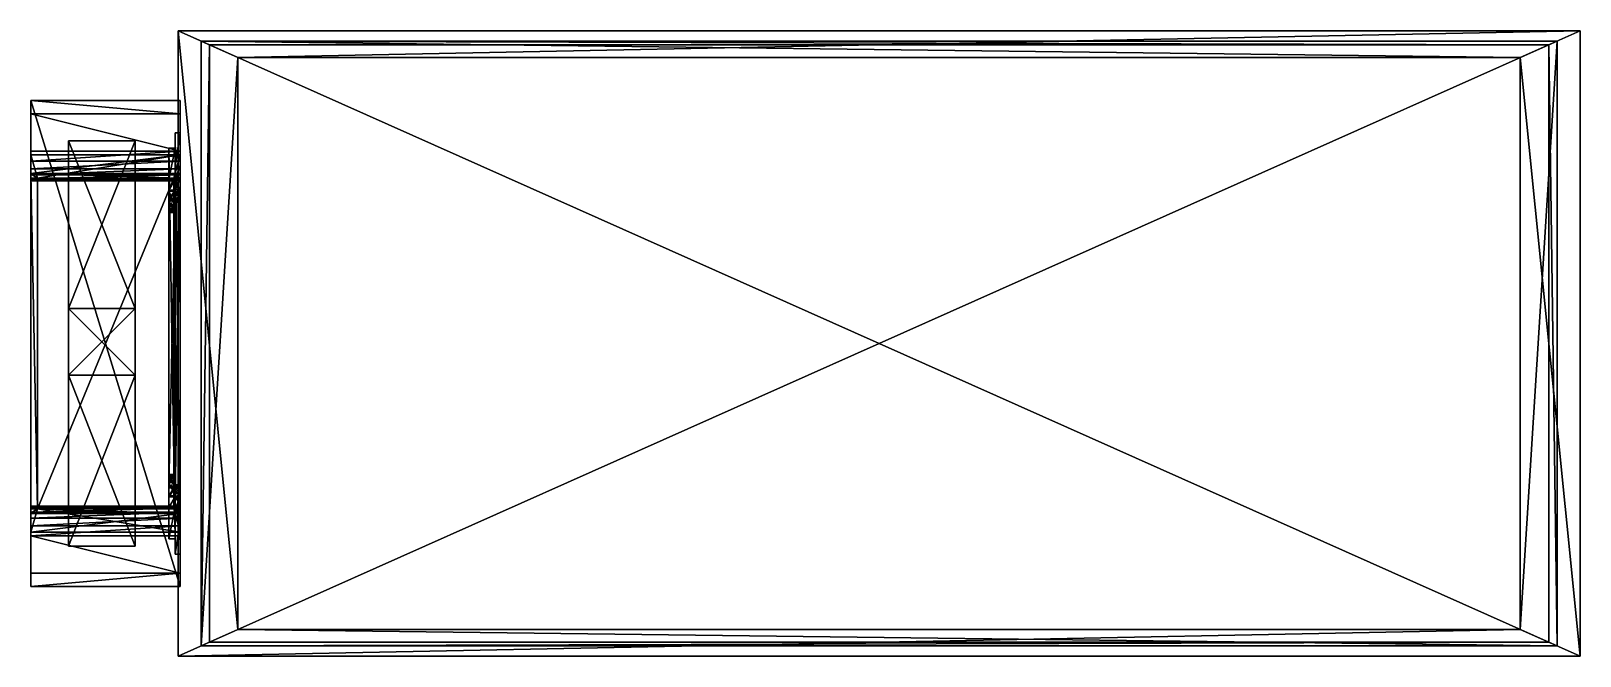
# Model space of a CAD drawing. Extents: x -3.95 to 3.27, y -1.46 to 1.46.
import ezdxf

# ---------------------------------------------------------------- set-up
doc = ezdxf.new("R2010")
doc.units = 0

msp = doc.modelspace()

# ---------------------------------------------------------------- linework, layer by layer
at = {"layer": 'Form01', "color": 7}
for points in [[(-3.2675, 1.4565, 1.3273), (3.2675, 1.4565, 1.3273), (3.2675, 1.4565, 0.9447)], [(-3.2675, 1.4565, 1.3273), (3.2675, 1.4565, 0.9447), (-3.2675, 1.4565, 0.9447)], [(-3.2675, 1.4565, 0.9447), (3.2675, 1.4565, 0.9447), (3.2675, -1.4565, 0.9447)], [(-3.2675, 1.4565, 0.9447), (3.2675, -1.4565, 0.9447), (-3.2675, -1.4565, 0.9447)], [(-3.2675, -1.4565, 0.9447), (-3.2675, -1.4565, 1.3273), (-3.2675, 1.4565, 1.3273)], [(-3.2675, -1.4565, 0.9447), (-3.2675, 1.4565, 1.3273), (-3.2675, 1.4565, 0.9447)], [(-3.2675, 1.4565, 1.3273), (-3.2675, -1.4565, 1.3273), (-2.9888, -1.3323, 1.3273)], [(-3.2675, 1.4565, 1.3273), (-2.9888, -1.3323, 1.3273), (-2.9888, 1.3323, 1.3273)], [(3.2675, 1.4565, 1.3273), (-3.2675, 1.4565, 1.3273), (-2.9888, 1.3323, 1.3273)], [(3.2675, 1.4565, 1.3273), (-2.9888, 1.3323, 1.3273), (2.9888, 1.3323, 1.3273)], [(3.2675, -1.4565, 1.3273), (3.2675, 1.4565, 1.3273), (2.9888, 1.3323, 1.3273)], [(3.2675, 1.4565, 0.9447), (3.2675, 1.4565, 1.3273), (3.2675, -1.4565, 1.3273)], [(3.2675, 1.4565, 0.9447), (3.2675, -1.4565, 1.3273), (3.2675, -1.4565, 0.9447)], [(-2.9888, 1.3323, 1.4934), (-3.1605, -1.4088, 1.4934), (-3.1605, 1.4088, 1.4934)], [(2.9888, 1.3323, 1.4934), (-2.9888, 1.3323, 1.4934), (-3.1605, 1.4088, 1.4934)], [(2.9888, 1.3323, 1.4934), (-3.1605, 1.4088, 1.4934), (3.1605, 1.4088, 1.4934)], [(-3.1605, 1.4088, 1.4934), (-3.1605, -1.4088, 1.4934), (-3.1605, -1.4088, 1.7046)], [(-3.1605, 1.4088, 1.4934), (-3.1605, -1.4088, 1.7046), (-3.1605, 1.4088, 1.7046)], [(3.1605, 1.4088, 1.4934), (-3.1605, 1.4088, 1.4934), (-3.1605, 1.4088, 1.7046)], [(3.1605, 1.4088, 1.4934), (-3.1605, 1.4088, 1.7046), (3.1605, 1.4088, 1.7046)], [(-3.1605, -1.4088, 1.7046), (-3.1217, 1.3915, 1.7069), (-3.1605, 1.4088, 1.7046)], [(-3.1605, 1.4088, 1.7046), (-3.1217, 1.3915, 1.7069), (3.1217, 1.3915, 1.7069)], [(-3.1605, 1.4088, 1.7046), (3.1217, 1.3915, 1.7069), (3.1605, 1.4088, 1.7046)], [(-3.1605, -1.4088, 1.7046), (-3.1217, -1.3915, 1.7069), (-3.1217, 1.3915, 1.7069)], [(-3.1217, -1.3915, 1.7069), (3.1217, -1.3915, 1.7069), (3.1217, 1.3915, 1.7069)], [(-3.1217, -1.3915, 1.7069), (3.1217, 1.3915, 1.7069), (-3.1217, 1.3915, 1.7069)], [(2.9888, -1.3323, 1.4934), (2.9888, 1.3323, 1.4934), (3.1605, 1.4088, 1.4934)], [(2.9888, -1.3323, 1.4934), (3.1605, 1.4088, 1.4934), (3.1605, -1.4088, 1.4934)], [(3.1605, -1.4088, 1.7046), (3.1605, 1.4088, 1.7046), (3.1217, 1.3915, 1.7069)], [(3.1605, -1.4088, 1.7046), (3.1217, 1.3915, 1.7069), (3.1217, -1.3915, 1.7069)], [(3.1605, -1.4088, 1.4934), (3.1605, 1.4088, 1.4934), (3.1605, 1.4088, 1.7046)], [(3.1605, -1.4088, 1.4934), (3.1605, 1.4088, 1.7046), (3.1605, -1.4088, 1.7046)], [(-2.9888, 1.3323, 1.4934), (-2.9888, -1.3323, 1.4934), (-3.1605, -1.4088, 1.4934)], [(-2.9888, 1.3323, 1.3273), (-2.9888, -1.3323, 1.3273), (-2.9888, -1.3323, 1.4934)], [(-2.9888, 1.3323, 1.3273), (-2.9888, -1.3323, 1.4934), (-2.9888, 1.3323, 1.4934)], [(2.9888, 1.3323, 1.3273), (-2.9888, 1.3323, 1.3273), (-2.9888, 1.3323, 1.4934)], [(2.9888, 1.3323, 1.3273), (-2.9888, 1.3323, 1.4934), (2.9888, 1.3323, 1.4934)], [(3.2675, -1.4565, 1.3273), (2.9888, 1.3323, 1.3273), (2.9888, -1.3323, 1.3273)], [(2.9888, -1.3323, 1.3273), (2.9888, 1.3323, 1.3273), (2.9888, 1.3323, 1.4934)], [(2.9888, -1.3323, 1.3273), (2.9888, 1.3323, 1.4934), (2.9888, -1.3323, 1.4934)], [(-3.2675, -1.4565, 1.3273), (3.2675, -1.4565, 1.3273), (2.9888, -1.3323, 1.3273)], [(-3.2675, -1.4565, 1.3273), (2.9888, -1.3323, 1.3273), (-2.9888, -1.3323, 1.3273)], [(-2.9888, -1.3323, 1.4934), (3.1605, -1.4088, 1.4934), (-3.1605, -1.4088, 1.4934)], [(-2.9888, -1.3323, 1.3273), (2.9888, -1.3323, 1.3273), (2.9888, -1.3323, 1.4934)], [(-2.9888, -1.3323, 1.3273), (2.9888, -1.3323, 1.4934), (-2.9888, -1.3323, 1.4934)], [(-2.9888, -1.3323, 1.4934), (2.9888, -1.3323, 1.4934), (3.1605, -1.4088, 1.4934)], [(-3.1605, -1.4088, 1.7046), (3.1605, -1.4088, 1.7046), (3.1217, -1.3915, 1.7069)], [(-3.1605, -1.4088, 1.7046), (3.1217, -1.3915, 1.7069), (-3.1217, -1.3915, 1.7069)], [(-3.1605, -1.4088, 1.4934), (3.1605, -1.4088, 1.4934), (3.1605, -1.4088, 1.7046)], [(-3.1605, -1.4088, 1.4934), (3.1605, -1.4088, 1.7046), (-3.1605, -1.4088, 1.7046)], [(-3.2675, -1.4565, 0.9447), (3.2675, -1.4565, 0.9447), (3.2675, -1.4565, 1.3273)], [(-3.2675, -1.4565, 0.9447), (3.2675, -1.4565, 1.3273), (-3.2675, -1.4565, 1.3273)]]:
    msp.add_3dface(points, dxfattribs=at)
at = {"layer": 'Form12', "color": 7}
for points in [[(-3.4682, 0.9445, 4.4838), (-3.4682, 0.9445, 4.1585), (-3.7788, 0.9445, 4.1585)], [(-3.4682, 0.9445, 4.4838), (-3.7788, 0.9445, 4.1585), (-3.7788, 0.9445, 4.4838)], [(-3.7788, 0.1634, 4.4838), (-3.4682, 0.1634, 4.4838), (-3.4682, 0.9445, 4.4838)], [(-3.7788, 0.1634, 4.4838), (-3.4682, 0.9445, 4.4838), (-3.7788, 0.9445, 4.4838)], [(-3.7788, 0.1634, 4.1585), (-3.7788, 0.1634, 4.4838), (-3.7788, 0.9445, 4.4838)], [(-3.7788, 0.1634, 4.1585), (-3.7788, 0.9445, 4.4838), (-3.7788, 0.9445, 4.1585)], [(-3.4682, 0.1634, 4.1585), (-3.7788, 0.1634, 4.1585), (-3.7788, 0.9445, 4.1585)], [(-3.4682, 0.1634, 4.1585), (-3.7788, 0.9445, 4.1585), (-3.4682, 0.9445, 4.1585)], [(-3.4682, 0.1634, 4.4838), (-3.4682, 0.1634, 4.1585), (-3.4682, 0.9445, 4.1585)], [(-3.4682, 0.1634, 4.4838), (-3.4682, 0.9445, 4.1585), (-3.4682, 0.9445, 4.4838)], [(-3.7788, -0.1472, 5.1299), (-3.4682, -0.1472, 5.1299), (-3.4682, 0.1634, 5.1299)], [(-3.7788, -0.1472, 5.1299), (-3.4682, 0.1634, 5.1299), (-3.7788, 0.1634, 5.1299)], [(-3.7788, 0.1634, 2.8006), (-3.4682, 0.1634, 2.8006), (-3.4682, -0.1472, 2.8006)], [(-3.7788, 0.1634, 2.8006), (-3.4682, -0.1472, 2.8006), (-3.7788, -0.1472, 2.8006)], [(-3.7788, 0.1634, 5.1299), (-3.4682, 0.1634, 5.1299), (-3.4682, 0.1634, 4.4838)], [(-3.7788, 0.1634, 5.1299), (-3.4682, 0.1634, 4.4838), (-3.7788, 0.1634, 4.4838)], [(-3.7788, -0.1472, 4.4838), (-3.7788, -0.1472, 5.1299), (-3.7788, 0.1634, 5.1299)], [(-3.7788, -0.1472, 4.4838), (-3.7788, 0.1634, 5.1299), (-3.7788, 0.1634, 4.4838)], [(-3.4682, 0.1634, 4.1585), (-3.4682, 0.1634, 2.8006), (-3.7788, 0.1634, 2.8006)], [(-3.4682, 0.1634, 4.1585), (-3.7788, 0.1634, 2.8006), (-3.7788, 0.1634, 4.1585)], [(-3.7788, -0.1472, 2.8006), (-3.7788, -0.1472, 4.1585), (-3.7788, 0.1634, 4.1585)], [(-3.7788, -0.1472, 2.8006), (-3.7788, 0.1634, 4.1585), (-3.7788, 0.1634, 2.8006)], [(-3.7788, -0.1472, 4.1585), (-3.7788, -0.1472, 4.4838), (-3.7788, 0.1634, 4.4838)], [(-3.7788, -0.1472, 4.1585), (-3.7788, 0.1634, 4.4838), (-3.7788, 0.1634, 4.1585)], [(-3.4682, 0.1634, 4.4838), (-3.4682, 0.1634, 5.1299), (-3.4682, -0.1472, 5.1299)], [(-3.4682, 0.1634, 4.4838), (-3.4682, -0.1472, 5.1299), (-3.4682, -0.1472, 4.4838)], [(-3.4682, 0.1634, 2.8006), (-3.4682, 0.1634, 4.1585), (-3.4682, -0.1472, 4.1585)], [(-3.4682, 0.1634, 2.8006), (-3.4682, -0.1472, 4.1585), (-3.4682, -0.1472, 2.8006)], [(-3.4682, 0.1634, 4.1585), (-3.4682, 0.1634, 4.4838), (-3.4682, -0.1472, 4.4838)], [(-3.4682, 0.1634, 4.1585), (-3.4682, -0.1472, 4.4838), (-3.4682, -0.1472, 4.1585)], [(-3.4682, -0.1472, 4.4838), (-3.4682, -0.1472, 5.1299), (-3.7788, -0.1472, 5.1299)], [(-3.4682, -0.1472, 4.4838), (-3.7788, -0.1472, 5.1299), (-3.7788, -0.1472, 4.4838)], [(-3.7788, -0.1472, 2.8006), (-3.4682, -0.1472, 2.8006), (-3.4682, -0.1472, 4.1585)], [(-3.7788, -0.1472, 2.8006), (-3.4682, -0.1472, 4.1585), (-3.7788, -0.1472, 4.1585)], [(-3.4682, -0.1472, 4.4838), (-3.7788, -0.1472, 4.4838), (-3.7788, -0.9445, 4.4838)], [(-3.4682, -0.1472, 4.4838), (-3.7788, -0.9445, 4.4838), (-3.4682, -0.9445, 4.4838)], [(-3.7788, -0.1472, 4.4838), (-3.7788, -0.1472, 4.1585), (-3.7788, -0.9445, 4.1585)], [(-3.7788, -0.1472, 4.4838), (-3.7788, -0.9445, 4.1585), (-3.7788, -0.9445, 4.4838)], [(-3.7788, -0.1472, 4.1585), (-3.4682, -0.1472, 4.1585), (-3.4682, -0.9445, 4.1585)], [(-3.7788, -0.1472, 4.1585), (-3.4682, -0.9445, 4.1585), (-3.7788, -0.9445, 4.1585)], [(-3.4682, -0.1472, 4.1585), (-3.4682, -0.1472, 4.4838), (-3.4682, -0.9445, 4.4838)], [(-3.4682, -0.1472, 4.1585), (-3.4682, -0.9445, 4.4838), (-3.4682, -0.9445, 4.1585)], [(-3.4682, -0.9445, 4.1585), (-3.4682, -0.9445, 4.4838), (-3.7788, -0.9445, 4.4838)], [(-3.4682, -0.9445, 4.1585), (-3.7788, -0.9445, 4.4838), (-3.7788, -0.9445, 4.1585)]]:
    msp.add_3dface(points, dxfattribs=at)
at = {"layer": 'Form20', "color": 7}
for points in [[(-3.9538, 1.1328, 0.9468), (-3.2581, 1.1328, 0.9468), (-3.2581, -1.1328, 0.9468)], [(-3.9538, 1.1328, 0.9468), (-3.2581, -1.1328, 0.9468), (-3.9538, -1.1328, 0.9468)], [(-3.2581, 1.1328, 1.901), (-3.2581, 1.1328, 0.9468), (-3.9538, 1.1328, 0.9468)], [(-3.2581, 1.1328, 1.901), (-3.9538, 1.1328, 0.9468), (-3.9538, 1.1328, 1.901)], [(-3.9538, 1.1328, 1.901), (-3.9538, 1.0704, 2.035), (-3.2581, 1.0704, 2.035)], [(-3.9538, 1.1328, 1.901), (-3.2581, 1.0704, 2.035), (-3.2581, 1.1328, 1.901)], [(-3.9538, 0.8958, 2.188), (-3.9538, 1.0704, 2.035), (-3.9538, 1.1328, 1.901)], [(-3.9538, 1.1328, 1.901), (-3.9538, 1.1328, 0.9468), (-3.9538, 0.8958, 2.188)], [(-3.9538, 1.1328, 0.9468), (-3.9538, 0.8502, 2.2346), (-3.9538, 0.8958, 2.188)], [(-3.9538, 1.1328, 0.9468), (-3.9538, -1.1328, 0.9468), (-3.9538, 0.7858, 2.3416)], [(-3.9538, 0.7858, 2.3416), (-3.9538, 0.8135, 2.2861), (-3.9538, 1.1328, 0.9468)], [(-3.9538, 0.8135, 2.2861), (-3.9538, 0.8502, 2.2346), (-3.9538, 1.1328, 0.9468)], [(-3.2581, 1.1328, 0.9468), (-3.2581, 1.1328, 1.901), (-3.2581, -1.1328, 1.901)], [(-3.2581, 1.1328, 0.9468), (-3.2581, -1.1328, 1.901), (-3.2581, -1.1328, 0.9468)], [(-3.2581, -0.9822, 1.9725), (-3.2581, -1.1328, 1.901), (-3.2581, 1.1328, 1.901)], [(-3.2581, -0.9822, 1.9725), (-3.2581, 1.1328, 1.901), (-3.2581, 0.9822, 1.9725)], [(-3.2581, 0.9822, 1.9725), (-3.2581, 1.1328, 1.901), (-3.2581, 1.0704, 2.035)], [(-3.2581, 0.8958, 2.188), (-3.2581, 1.0704, 2.035), (-3.9538, 1.0704, 2.035)], [(-3.2581, 0.8958, 2.188), (-3.9538, 1.0704, 2.035), (-3.9538, 0.8958, 2.188)], [(-3.2581, 0.9822, 1.9725), (-3.2581, 1.0704, 2.035), (-3.2581, 0.8958, 2.188)], [(-3.2581, 0.9822, 1.9725), (-3.2581, 0.8247, 2.1241), (-3.2817, 0.8247, 2.1241)], [(-3.2581, 0.9822, 1.9725), (-3.2817, 0.8247, 2.1241), (-3.2817, 0.9822, 1.9725)], [(-3.2581, -0.9822, 1.9725), (-3.2581, 0.9822, 1.9725), (-3.2817, 0.9822, 1.9725)], [(-3.2581, -0.9822, 1.9725), (-3.2817, 0.9822, 1.9725), (-3.2817, -0.9822, 1.9725)], [(-3.2817, 0.9822, 1.9725), (-3.2817, 0.8247, 2.1241), (-3.2817, 0.9099, 2.0063)], [(-3.2817, -0.9822, 1.9725), (-3.2817, 0.9822, 1.9725), (-3.2817, 0.9099, 2.0063)], [(-3.2581, 0.9822, 1.9725), (-3.2581, 0.8958, 2.188), (-3.2581, 0.8247, 2.1241)], [(-3.9538, 0.8502, 2.2346), (-3.2581, 0.8502, 2.2346), (-3.2581, 0.8958, 2.188)], [(-3.9538, 0.8502, 2.2346), (-3.2581, 0.8958, 2.188), (-3.9538, 0.8958, 2.188)], [(-3.2581, 0.8791, 2.8336), (-3.2581, 0.7921, 2.6415), (-3.9538, 0.7921, 2.6415)], [(-3.2581, 0.8791, 2.8336), (-3.9538, 0.7921, 2.6415), (-3.9538, 0.8791, 2.8336)], [(-3.2581, 0.8791, 2.8336), (-3.9538, 0.8791, 2.8336), (-3.924, 0.7708, 2.9835)], [(-3.9538, 0.8791, 2.8336), (-3.9538, 0.7903, 2.9564), (-3.924, 0.7708, 2.9835)], [(-3.9538, 0.7903, 2.9564), (-3.9538, 0.8791, 2.8336), (-3.9538, 0.7921, 2.6415)], [(-3.924, 0.7708, 2.9835), (-3.2879, 0.7708, 2.9835), (-3.2581, 0.8791, 2.8336)], [(-3.3112, -0.7148, 2.1971), (-3.3112, -0.7641, 2.1467), (-3.3112, 0.9099, 2.0063)], [(-3.3112, -0.7641, 2.1467), (-3.3112, -0.9099, 2.0063), (-3.3112, 0.9099, 2.0063)], [(-3.3112, 0.9099, 2.0063), (-3.3112, -0.6209, 2.3848), (-3.3112, -0.6417, 2.3186)], [(-3.3112, -0.6417, 2.3186), (-3.3112, -0.673, 2.2556), (-3.3112, 0.9099, 2.0063)], [(-3.3112, -0.673, 2.2556), (-3.3112, -0.7148, 2.1971), (-3.3112, 0.9099, 2.0063)], [(-3.3112, -0.6209, 2.3848), (-3.3112, 0.9099, 2.0063), (-3.3112, 0.764, 2.1468)], [(-3.2817, 0.9099, 2.0063), (-3.2817, 0.764, 2.1468), (-3.3112, 0.764, 2.1468)], [(-3.2817, 0.9099, 2.0063), (-3.3112, 0.764, 2.1468), (-3.3112, 0.9099, 2.0063)], [(-3.2817, -0.9099, 2.0063), (-3.2817, 0.9099, 2.0063), (-3.3112, 0.9099, 2.0063)], [(-3.2817, -0.9099, 2.0063), (-3.3112, 0.9099, 2.0063), (-3.3112, -0.9099, 2.0063)], [(-3.2879, 0.7708, 2.9835), (-3.2581, 0.7903, 2.9564), (-3.2581, 0.8791, 2.8336)], [(-3.2817, 0.8247, 2.1241), (-3.2817, 0.764, 2.1468), (-3.2817, 0.9099, 2.0063)], [(-3.2817, -0.9822, 1.9725), (-3.2817, 0.9099, 2.0063), (-3.2817, -0.9099, 2.0063)], [(-3.2581, 0.8247, 2.1241), (-3.2581, 0.8958, 2.188), (-3.2581, 0.8502, 2.2346)], [(-3.2581, 0.7921, 2.6415), (-3.2581, 0.8791, 2.8336), (-3.2581, 0.767, 2.8237)], [(-3.2581, 0.767, 2.8237), (-3.2581, 0.8791, 2.8336), (-3.2581, 0.7903, 2.9564)], [(-3.9538, 0.8135, 2.2861), (-3.2581, 0.8135, 2.2861), (-3.2581, 0.8502, 2.2346)], [(-3.9538, 0.8135, 2.2861), (-3.2581, 0.8502, 2.2346), (-3.9538, 0.8502, 2.2346)], [(-3.9538, 0.7858, 2.3416), (-3.2581, 0.7858, 2.3416), (-3.2581, 0.8135, 2.2861)], [(-3.9538, 0.7858, 2.3416), (-3.2581, 0.8135, 2.2861), (-3.9538, 0.8135, 2.2861)], [(-3.2581, 0.8247, 2.1241), (-3.2581, 0.7715, 2.1785), (-3.2817, 0.7715, 2.1785)], [(-3.2581, 0.8247, 2.1241), (-3.2817, 0.7715, 2.1785), (-3.2817, 0.8247, 2.1241)], [(-3.2817, 0.8247, 2.1241), (-3.2817, 0.7715, 2.1785), (-3.2817, 0.764, 2.1468)], [(-3.2581, 0.8247, 2.1241), (-3.2581, 0.8502, 2.2346), (-3.2581, 0.7715, 2.1785)], [(-3.2581, 0.7715, 2.1785), (-3.2581, 0.8502, 2.2346), (-3.2581, 0.8135, 2.2861)], [(-3.2581, 0.7715, 2.1785), (-3.2581, 0.8135, 2.2861), (-3.2581, 0.7264, 2.2417)], [(-3.2581, 0.7264, 2.2417), (-3.2581, 0.8135, 2.2861), (-3.2581, 0.7858, 2.3416)], [(-3.9538, 0.7921, 2.6415), (-3.2581, 0.7921, 2.6415), (-3.2581, 0.7708, 2.5819)], [(-3.9538, 0.7921, 2.6415), (-3.2581, 0.7708, 2.5819), (-3.9538, 0.7708, 2.5819)], [(-3.9538, 0.7903, 2.9564), (-3.9538, 0.7921, 2.6415), (-3.9538, 0.7708, 2.5819)], [(-3.9538, 0.7903, 2.9564), (-3.9538, -0.7675, 2.3999), (-3.9538, -0.7588, 2.4601)], [(-3.9538, -0.7588, 2.4601), (-3.9538, -0.7598, 2.5212), (-3.9538, 0.7903, 2.9564)], [(-3.9538, -0.7598, 2.5212), (-3.9538, -0.7903, 2.9564), (-3.9538, 0.7903, 2.9564)], [(-3.9538, 0.7708, 2.5819), (-3.9538, -0.7675, 2.3999), (-3.9538, 0.7903, 2.9564)], [(-3.924, -0.7708, 2.9835), (-3.924, 0.7708, 2.9835), (-3.9538, 0.7903, 2.9564)], [(-3.924, -0.7708, 2.9835), (-3.9538, 0.7903, 2.9564), (-3.9538, -0.7903, 2.9564)], [(-3.9538, 0.7675, 2.3999), (-3.2581, 0.7675, 2.3999), (-3.2581, 0.7858, 2.3416)], [(-3.9538, 0.7675, 2.3999), (-3.2581, 0.7858, 2.3416), (-3.9538, 0.7858, 2.3416)], [(-3.9538, 0.7675, 2.3999), (-3.9538, 0.7858, 2.3416), (-3.9538, -0.7675, 2.3999)], [(-3.9538, -0.7859, 2.3416), (-3.9538, -0.7675, 2.3999), (-3.9538, 0.7858, 2.3416)], [(-3.9538, 0.7858, 2.3416), (-3.9538, -0.8503, 2.2346), (-3.9538, -0.8135, 2.2861)], [(-3.9538, 0.7858, 2.3416), (-3.9538, -0.8135, 2.2861), (-3.9538, -0.7859, 2.3416)], [(-3.9538, -0.8503, 2.2346), (-3.9538, 0.7858, 2.3416), (-3.9538, -1.1328, 0.9468)], [(-3.9538, 0.7708, 2.5819), (-3.2581, 0.7708, 2.5819), (-3.2581, 0.7598, 2.5211)], [(-3.9538, 0.7708, 2.5819), (-3.2581, 0.7598, 2.5211), (-3.9538, 0.7598, 2.5211)], [(-3.9538, 0.7708, 2.5819), (-3.9538, 0.7598, 2.5211), (-3.9538, -0.7675, 2.3999)], [(-3.9538, 0.7587, 2.4601), (-3.2581, 0.7587, 2.4601), (-3.2581, 0.7675, 2.3999)], [(-3.9538, 0.7587, 2.4601), (-3.2581, 0.7675, 2.3999), (-3.9538, 0.7675, 2.3999)], [(-3.9538, -0.7675, 2.3999), (-3.9538, 0.7587, 2.4601), (-3.9538, 0.7675, 2.3999)], [(-3.9538, 0.7598, 2.5211), (-3.2581, 0.7598, 2.5211), (-3.2581, 0.7587, 2.4601)], [(-3.9538, 0.7598, 2.5211), (-3.2581, 0.7587, 2.4601), (-3.9538, 0.7587, 2.4601)], [(-3.9538, -0.7675, 2.3999), (-3.9538, 0.7598, 2.5211), (-3.9538, 0.7587, 2.4601)], [(-3.2879, 0.7708, 2.9835), (-3.924, 0.7708, 2.9835), (-3.924, -0.7708, 2.9835)], [(-3.2879, 0.7708, 2.9835), (-3.924, -0.7708, 2.9835), (-3.2879, -0.7708, 2.9835)], [(-3.3112, 0.764, 2.1468), (-3.3112, 0.7147, 2.1972), (-3.3112, -0.6209, 2.3848)], [(-3.2817, 0.764, 2.1468), (-3.2817, 0.7147, 2.1972), (-3.3112, 0.7147, 2.1972)], [(-3.2817, 0.764, 2.1468), (-3.3112, 0.7147, 2.1972), (-3.3112, 0.764, 2.1468)], [(-3.2581, 0.7541, 2.9548), (-3.2581, 0.7903, 2.9564), (-3.2879, 0.7708, 2.9835)], [(-3.2879, -0.7708, 2.9835), (-3.2581, 0.7541, 2.9548), (-3.2879, 0.7708, 2.9835)], [(-3.2879, -0.7708, 2.9835), (-3.2581, -0.7541, 2.9548), (-3.2581, 0.7541, 2.9548)], [(-3.2581, 0.7715, 2.1785), (-3.2581, 0.7264, 2.2417), (-3.2817, 0.7264, 2.2417)], [(-3.2581, 0.7715, 2.1785), (-3.2817, 0.7264, 2.2417), (-3.2817, 0.7715, 2.1785)], [(-3.2817, 0.7715, 2.1785), (-3.2817, 0.7264, 2.2417), (-3.2817, 0.7147, 2.1972)], [(-3.2817, 0.7715, 2.1785), (-3.2817, 0.7147, 2.1972), (-3.2817, 0.764, 2.1468)], [(-3.2581, 0.767, 2.8237), (-3.2581, 0.7176, 2.892), (-3.2817, 0.7176, 2.892)], [(-3.2581, 0.767, 2.8237), (-3.2817, 0.7176, 2.892), (-3.2817, 0.767, 2.8237)], [(-3.2581, 0.6991, 2.6735), (-3.2581, 0.767, 2.8237), (-3.2817, 0.767, 2.8237)], [(-3.2581, 0.6991, 2.6735), (-3.2817, 0.767, 2.8237), (-3.2817, 0.6991, 2.6735)], [(-3.2817, 0.767, 2.8237), (-3.2817, 0.7176, 2.892), (-3.2817, 0.7106, 2.7949)], [(-3.2817, 0.6991, 2.6735), (-3.2817, 0.767, 2.8237), (-3.2817, 0.7106, 2.7949)], [(-3.2581, 0.7264, 2.2417), (-3.2581, 0.6926, 2.3096), (-3.2817, 0.6926, 2.3096)], [(-3.2581, 0.7264, 2.2417), (-3.2817, 0.6926, 2.3096), (-3.2817, 0.7264, 2.2417)], [(-3.2817, 0.7264, 2.2417), (-3.2817, 0.6926, 2.3096), (-3.2817, 0.673, 2.2557)], [(-3.2817, 0.7264, 2.2417), (-3.2817, 0.673, 2.2557), (-3.2817, 0.7147, 2.1972)], [(-3.2581, 0.7708, 2.5819), (-3.2581, 0.7921, 2.6415), (-3.2581, 0.6991, 2.6735)], [(-3.2581, 0.6991, 2.6735), (-3.2581, 0.7921, 2.6415), (-3.2581, 0.767, 2.8237)], [(-3.2581, 0.7903, 2.9564), (-3.2581, 0.7541, 2.9548), (-3.2581, 0.7176, 2.892)], [(-3.2581, 0.7176, 2.892), (-3.2581, 0.767, 2.8237), (-3.2581, 0.7903, 2.9564)], [(-3.2581, 0.7264, 2.2417), (-3.2581, 0.7858, 2.3416), (-3.2581, 0.6926, 2.3096)], [(-3.2581, 0.6926, 2.3096), (-3.2581, 0.7858, 2.3416), (-3.2581, 0.7675, 2.3999)], [(-3.2581, 0.7598, 2.5211), (-3.2581, 0.7708, 2.5819), (-3.2581, 0.6742, 2.604)], [(-3.2581, 0.6742, 2.604), (-3.2581, 0.7708, 2.5819), (-3.2581, 0.6991, 2.6735)], [(-3.2581, 0.6926, 2.3096), (-3.2581, 0.7675, 2.3999), (-3.2581, 0.6701, 2.381)], [(-3.2581, 0.6701, 2.381), (-3.2581, 0.7675, 2.3999), (-3.2581, 0.7587, 2.4601)], [(-3.2581, 0.6594, 2.4547), (-3.2581, 0.7587, 2.4601), (-3.2581, 0.7598, 2.5211)], [(-3.2581, 0.6594, 2.4547), (-3.2581, 0.7598, 2.5211), (-3.2581, 0.6606, 2.5294)], [(-3.2581, 0.6606, 2.5294), (-3.2581, 0.7598, 2.5211), (-3.2581, 0.6742, 2.604)], [(-3.2581, 0.6701, 2.381), (-3.2581, 0.7587, 2.4601), (-3.2581, 0.6594, 2.4547)], [(-3.2581, 0.7176, 2.892), (-3.2581, 0.7541, 2.9548), (-3.2581, -0.7541, 2.9548)], [(-3.3112, -0.6109, 2.4531), (-3.3112, 0.7147, 2.1972), (-3.3112, 0.673, 2.2557)], [(-3.3112, 0.7147, 2.1972), (-3.3112, -0.6109, 2.4531), (-3.3112, -0.6209, 2.3848)], [(-3.2817, 0.7147, 2.1972), (-3.2817, 0.673, 2.2557), (-3.3112, 0.673, 2.2557)], [(-3.2817, 0.7147, 2.1972), (-3.3112, 0.673, 2.2557), (-3.3112, 0.7147, 2.1972)], [(-3.3112, 0.6477, 2.6558), (-3.3112, 0.7106, 2.7949), (-3.3112, 0.6649, 2.8582)], [(-3.2817, 0.7106, 2.7949), (-3.2817, 0.6649, 2.8582), (-3.3112, 0.6649, 2.8582)], [(-3.2817, 0.7106, 2.7949), (-3.3112, 0.6649, 2.8582), (-3.3112, 0.7106, 2.7949)], [(-3.2817, 0.6477, 2.6558), (-3.2817, 0.7106, 2.7949), (-3.3112, 0.7106, 2.7949)], [(-3.2817, 0.6477, 2.6558), (-3.3112, 0.7106, 2.7949), (-3.3112, 0.6477, 2.6558)], [(-3.3112, 0.673, 2.2557), (-3.3112, -0.6246, 2.5914), (-3.3112, -0.6121, 2.5223)], [(-3.3112, -0.6121, 2.5223), (-3.3112, -0.6109, 2.4531), (-3.3112, 0.673, 2.2557)], [(-3.3112, -0.6246, 2.5914), (-3.3112, 0.673, 2.2557), (-3.3112, 0.6416, 2.3186)], [(-3.2817, 0.673, 2.2557), (-3.2817, 0.6416, 2.3186), (-3.3112, 0.6416, 2.3186)], [(-3.2817, 0.673, 2.2557), (-3.3112, 0.6416, 2.3186), (-3.3112, 0.673, 2.2557)], [(-3.3112, 0.6246, 2.5913), (-3.3112, 0.6477, 2.6558), (-3.3112, 0.6649, 2.8582)], [(-3.3112, 0.6246, 2.5913), (-3.3112, 0.6649, 2.8582), (-3.3112, -0.6649, 2.8582)], [(-3.2817, 0.6649, 2.8582), (-3.2817, -0.6649, 2.8582), (-3.3112, -0.6649, 2.8582)], [(-3.2817, 0.6649, 2.8582), (-3.3112, -0.6649, 2.8582), (-3.3112, 0.6649, 2.8582)], [(-3.2581, 0.7176, 2.892), (-3.2581, -0.7176, 2.892), (-3.2817, -0.7176, 2.892)], [(-3.2581, 0.7176, 2.892), (-3.2817, -0.7176, 2.892), (-3.2817, 0.7176, 2.892)], [(-3.2817, 0.7176, 2.892), (-3.2817, -0.7176, 2.892), (-3.2817, -0.6649, 2.8582)], [(-3.2817, 0.7176, 2.892), (-3.2817, -0.6649, 2.8582), (-3.2817, 0.6649, 2.8582)], [(-3.2817, 0.7176, 2.892), (-3.2817, 0.6649, 2.8582), (-3.2817, 0.7106, 2.7949)], [(-3.2817, 0.6991, 2.6735), (-3.2817, 0.7106, 2.7949), (-3.2817, 0.6477, 2.6558)], [(-3.2581, 0.6742, 2.604), (-3.2581, 0.6991, 2.6735), (-3.2817, 0.6991, 2.6735)], [(-3.2581, 0.6742, 2.604), (-3.2817, 0.6991, 2.6735), (-3.2817, 0.6742, 2.604)], [(-3.2817, 0.6742, 2.604), (-3.2817, 0.6991, 2.6735), (-3.2817, 0.6477, 2.6558)], [(-3.2581, 0.6926, 2.3096), (-3.2581, 0.6701, 2.381), (-3.2817, 0.6701, 2.381)], [(-3.2581, 0.6926, 2.3096), (-3.2817, 0.6701, 2.381), (-3.2817, 0.6926, 2.3096)], [(-3.2817, 0.6926, 2.3096), (-3.2817, 0.6701, 2.381), (-3.2817, 0.6416, 2.3186)], [(-3.2817, 0.6926, 2.3096), (-3.2817, 0.6416, 2.3186), (-3.2817, 0.673, 2.2557)], [(-3.2581, 0.6606, 2.5294), (-3.2581, 0.6742, 2.604), (-3.2817, 0.6742, 2.604)], [(-3.2581, 0.6606, 2.5294), (-3.2817, 0.6742, 2.604), (-3.2817, 0.6606, 2.5294)], [(-3.2817, 0.6742, 2.604), (-3.2817, 0.6477, 2.6558), (-3.2817, 0.6246, 2.5913)], [(-3.2817, 0.6606, 2.5294), (-3.2817, 0.6742, 2.604), (-3.2817, 0.6246, 2.5913)], [(-3.2581, 0.6701, 2.381), (-3.2581, 0.6594, 2.4547), (-3.2817, 0.6594, 2.4547)], [(-3.2581, 0.6701, 2.381), (-3.2817, 0.6594, 2.4547), (-3.2817, 0.6701, 2.381)], [(-3.2817, 0.6701, 2.381), (-3.2817, 0.6594, 2.4547), (-3.2817, 0.6208, 2.3848)], [(-3.2817, 0.6701, 2.381), (-3.2817, 0.6208, 2.3848), (-3.2817, 0.6416, 2.3186)], [(-3.2581, 0.6594, 2.4547), (-3.2581, 0.6606, 2.5294), (-3.2817, 0.6606, 2.5294)], [(-3.2581, 0.6594, 2.4547), (-3.2817, 0.6606, 2.5294), (-3.2817, 0.6594, 2.4547)], [(-3.2817, 0.6606, 2.5294), (-3.2817, 0.6246, 2.5913), (-3.2817, 0.6121, 2.5223)], [(-3.2817, 0.6594, 2.4547), (-3.2817, 0.6606, 2.5294), (-3.2817, 0.6121, 2.5223)], [(-3.2817, 0.6594, 2.4547), (-3.2817, 0.6121, 2.5223), (-3.2817, 0.6109, 2.453)], [(-3.2817, 0.6594, 2.4547), (-3.2817, 0.6109, 2.453), (-3.2817, 0.6208, 2.3848)], [(-3.2581, 0.7176, 2.892), (-3.2581, -0.7541, 2.9548), (-3.2581, -0.7176, 2.892)], [(-3.2817, 0.6246, 2.5913), (-3.2817, 0.6477, 2.6558), (-3.3112, 0.6477, 2.6558)], [(-3.2817, 0.6246, 2.5913), (-3.3112, 0.6477, 2.6558), (-3.3112, 0.6246, 2.5913)], [(-3.3112, 0.6416, 2.3186), (-3.3112, 0.6208, 2.3848), (-3.3112, -0.6246, 2.5914)], [(-3.2817, 0.6416, 2.3186), (-3.2817, 0.6208, 2.3848), (-3.3112, 0.6208, 2.3848)], [(-3.2817, 0.6416, 2.3186), (-3.3112, 0.6208, 2.3848), (-3.3112, 0.6416, 2.3186)], [(-3.3112, 0.6121, 2.5223), (-3.3112, 0.6246, 2.5913), (-3.3112, -0.6649, 2.8582)], [(-3.2817, 0.6121, 2.5223), (-3.2817, 0.6246, 2.5913), (-3.3112, 0.6246, 2.5913)], [(-3.2817, 0.6121, 2.5223), (-3.3112, 0.6246, 2.5913), (-3.3112, 0.6121, 2.5223)], [(-3.3112, 0.6208, 2.3848), (-3.3112, 0.6109, 2.453), (-3.3112, -0.6246, 2.5914)], [(-3.2817, 0.6208, 2.3848), (-3.2817, 0.6109, 2.453), (-3.3112, 0.6109, 2.453)], [(-3.2817, 0.6208, 2.3848), (-3.3112, 0.6109, 2.453), (-3.3112, 0.6208, 2.3848)], [(-3.3112, -0.6649, 2.8582), (-3.3112, 0.6109, 2.453), (-3.3112, 0.6121, 2.5223)], [(-3.2817, 0.6109, 2.453), (-3.2817, 0.6121, 2.5223), (-3.3112, 0.6121, 2.5223)], [(-3.2817, 0.6109, 2.453), (-3.3112, 0.6121, 2.5223), (-3.3112, 0.6109, 2.453)], [(-3.3112, -0.6246, 2.5914), (-3.3112, 0.6109, 2.453), (-3.3112, -0.6649, 2.8582)], [(-3.2817, -0.6121, 2.5223), (-3.2817, -0.6109, 2.4531), (-3.3112, -0.6109, 2.4531)], [(-3.2817, -0.6121, 2.5223), (-3.3112, -0.6109, 2.4531), (-3.3112, -0.6121, 2.5223)], [(-3.2817, -0.6109, 2.4531), (-3.2817, -0.6209, 2.3848), (-3.3112, -0.6209, 2.3848)], [(-3.2817, -0.6109, 2.4531), (-3.3112, -0.6209, 2.3848), (-3.3112, -0.6109, 2.4531)], [(-3.2817, -0.6246, 2.5914), (-3.2817, -0.6121, 2.5223), (-3.3112, -0.6121, 2.5223)], [(-3.2817, -0.6246, 2.5914), (-3.3112, -0.6121, 2.5223), (-3.3112, -0.6246, 2.5914)], [(-3.2817, -0.6209, 2.3848), (-3.2817, -0.6417, 2.3186), (-3.3112, -0.6417, 2.3186)], [(-3.2817, -0.6209, 2.3848), (-3.3112, -0.6417, 2.3186), (-3.3112, -0.6209, 2.3848)], [(-3.3112, -0.6477, 2.6558), (-3.3112, -0.6246, 2.5914), (-3.3112, -0.6649, 2.8582)], [(-3.2817, -0.6477, 2.6558), (-3.2817, -0.6246, 2.5914), (-3.3112, -0.6246, 2.5914)], [(-3.2817, -0.6477, 2.6558), (-3.3112, -0.6246, 2.5914), (-3.3112, -0.6477, 2.6558)], [(-3.2817, -0.6417, 2.3186), (-3.2817, -0.673, 2.2556), (-3.3112, -0.673, 2.2556)], [(-3.2817, -0.6417, 2.3186), (-3.3112, -0.673, 2.2556), (-3.3112, -0.6417, 2.3186)], [(-3.3112, -0.6649, 2.8582), (-3.3112, -0.7106, 2.7949), (-3.3112, -0.6477, 2.6558)], [(-3.2817, -0.7106, 2.7949), (-3.2817, -0.6477, 2.6558), (-3.3112, -0.6477, 2.6558)], [(-3.2817, -0.7106, 2.7949), (-3.3112, -0.6477, 2.6558), (-3.3112, -0.7106, 2.7949)], [(-3.2817, -0.6594, 2.4547), (-3.2817, -0.6209, 2.3848), (-3.2817, -0.6109, 2.4531)], [(-3.2817, -0.6594, 2.4547), (-3.2817, -0.6109, 2.4531), (-3.2817, -0.6121, 2.5223)], [(-3.2817, -0.6607, 2.5295), (-3.2817, -0.6121, 2.5223), (-3.2817, -0.6246, 2.5914)], [(-3.2817, -0.6607, 2.5295), (-3.2817, -0.6594, 2.4547), (-3.2817, -0.6121, 2.5223)], [(-3.2817, -0.6702, 2.381), (-3.2817, -0.6417, 2.3186), (-3.2817, -0.6209, 2.3848)], [(-3.2817, -0.6594, 2.4547), (-3.2817, -0.6702, 2.381), (-3.2817, -0.6209, 2.3848)], [(-3.2817, -0.6742, 2.604), (-3.2817, -0.6246, 2.5914), (-3.2817, -0.6477, 2.6558)], [(-3.2817, -0.6742, 2.604), (-3.2817, -0.6607, 2.5295), (-3.2817, -0.6246, 2.5914)], [(-3.2817, -0.6926, 2.3096), (-3.2817, -0.673, 2.2556), (-3.2817, -0.6417, 2.3186)], [(-3.2817, -0.6702, 2.381), (-3.2817, -0.6926, 2.3096), (-3.2817, -0.6417, 2.3186)], [(-3.2817, -0.6991, 2.6736), (-3.2817, -0.6477, 2.6558), (-3.2817, -0.7106, 2.7949)], [(-3.2817, -0.6991, 2.6736), (-3.2817, -0.6742, 2.604), (-3.2817, -0.6477, 2.6558)], [(-3.2817, -0.6649, 2.8582), (-3.2817, -0.7106, 2.7949), (-3.3112, -0.7106, 2.7949)], [(-3.2817, -0.6649, 2.8582), (-3.3112, -0.7106, 2.7949), (-3.3112, -0.6649, 2.8582)], [(-3.2817, -0.673, 2.2556), (-3.2817, -0.7148, 2.1971), (-3.3112, -0.7148, 2.1971)], [(-3.2817, -0.673, 2.2556), (-3.3112, -0.7148, 2.1971), (-3.3112, -0.673, 2.2556)], [(-3.2817, -0.7148, 2.1971), (-3.2817, -0.7641, 2.1467), (-3.3112, -0.7641, 2.1467)], [(-3.2817, -0.7148, 2.1971), (-3.3112, -0.7641, 2.1467), (-3.3112, -0.7148, 2.1971)], [(-3.2581, -0.6594, 2.4547), (-3.2581, -0.6702, 2.381), (-3.2817, -0.6702, 2.381)], [(-3.2581, -0.6594, 2.4547), (-3.2817, -0.6702, 2.381), (-3.2817, -0.6594, 2.4547)], [(-3.2581, -0.6607, 2.5295), (-3.2581, -0.6594, 2.4547), (-3.2817, -0.6594, 2.4547)], [(-3.2581, -0.6607, 2.5295), (-3.2817, -0.6594, 2.4547), (-3.2817, -0.6607, 2.5295)], [(-3.2581, -0.6742, 2.604), (-3.2581, -0.6607, 2.5295), (-3.2817, -0.6607, 2.5295)], [(-3.2581, -0.6742, 2.604), (-3.2817, -0.6607, 2.5295), (-3.2817, -0.6742, 2.604)], [(-3.2817, -0.7176, 2.892), (-3.2817, -0.7106, 2.7949), (-3.2817, -0.6649, 2.8582)], [(-3.2581, -0.6702, 2.381), (-3.2581, -0.6926, 2.3096), (-3.2817, -0.6926, 2.3096)], [(-3.2581, -0.6702, 2.381), (-3.2817, -0.6926, 2.3096), (-3.2817, -0.6702, 2.381)], [(-3.2817, -0.7265, 2.2416), (-3.2817, -0.7148, 2.1971), (-3.2817, -0.673, 2.2556)], [(-3.2817, -0.6926, 2.3096), (-3.2817, -0.7265, 2.2416), (-3.2817, -0.673, 2.2556)], [(-3.2581, -0.6991, 2.6736), (-3.2581, -0.6742, 2.604), (-3.2817, -0.6742, 2.604)], [(-3.2581, -0.6991, 2.6736), (-3.2817, -0.6742, 2.604), (-3.2817, -0.6991, 2.6736)], [(-3.2581, -0.6926, 2.3096), (-3.2581, -0.7265, 2.2416), (-3.2817, -0.7265, 2.2416)], [(-3.2581, -0.6926, 2.3096), (-3.2817, -0.7265, 2.2416), (-3.2817, -0.6926, 2.3096)], [(-3.2581, -0.767, 2.8237), (-3.2581, -0.6991, 2.6736), (-3.2817, -0.6991, 2.6736)], [(-3.2581, -0.767, 2.8237), (-3.2817, -0.6991, 2.6736), (-3.2817, -0.767, 2.8237)], [(-3.2817, -0.767, 2.8237), (-3.2817, -0.6991, 2.6736), (-3.2817, -0.7106, 2.7949)], [(-3.2817, -0.7176, 2.892), (-3.2817, -0.767, 2.8237), (-3.2817, -0.7106, 2.7949)], [(-3.2817, -0.7715, 2.1785), (-3.2817, -0.7641, 2.1467), (-3.2817, -0.7148, 2.1971)], [(-3.2817, -0.7265, 2.2416), (-3.2817, -0.7715, 2.1785), (-3.2817, -0.7148, 2.1971)], [(-3.2581, -0.7176, 2.892), (-3.2581, -0.767, 2.8237), (-3.2817, -0.767, 2.8237)], [(-3.2581, -0.7176, 2.892), (-3.2817, -0.767, 2.8237), (-3.2817, -0.7176, 2.892)], [(-3.2581, -0.6607, 2.5295), (-3.2581, -0.7588, 2.4601), (-3.2581, -0.6594, 2.4547)], [(-3.2581, -0.6594, 2.4547), (-3.2581, -0.7588, 2.4601), (-3.2581, -0.6702, 2.381)], [(-3.2581, -0.6742, 2.604), (-3.2581, -0.7598, 2.5212), (-3.2581, -0.6607, 2.5295)], [(-3.2581, -0.6607, 2.5295), (-3.2581, -0.7598, 2.5212), (-3.2581, -0.7588, 2.4601)], [(-3.2581, -0.7588, 2.4601), (-3.2581, -0.7675, 2.3999), (-3.2581, -0.6702, 2.381)], [(-3.2581, -0.6702, 2.381), (-3.2581, -0.7675, 2.3999), (-3.2581, -0.6926, 2.3096)], [(-3.2581, -0.6742, 2.604), (-3.2581, -0.7708, 2.582), (-3.2581, -0.7598, 2.5212)], [(-3.2581, -0.6991, 2.6736), (-3.2581, -0.7708, 2.582), (-3.2581, -0.6742, 2.604)], [(-3.2581, -0.7675, 2.3999), (-3.2581, -0.7859, 2.3416), (-3.2581, -0.6926, 2.3096)], [(-3.2581, -0.6926, 2.3096), (-3.2581, -0.7859, 2.3416), (-3.2581, -0.7265, 2.2416)], [(-3.2581, -0.767, 2.8237), (-3.2581, -0.7922, 2.6416), (-3.2581, -0.6991, 2.6736)], [(-3.2581, -0.6991, 2.6736), (-3.2581, -0.7922, 2.6416), (-3.2581, -0.7708, 2.582)], [(-3.2581, -0.7176, 2.892), (-3.2581, -0.7541, 2.9548), (-3.2581, -0.7903, 2.9564)], [(-3.2581, -0.7903, 2.9564), (-3.2581, -0.767, 2.8237), (-3.2581, -0.7176, 2.892)], [(-3.9538, -0.7675, 2.3999), (-3.2581, -0.7675, 2.3999), (-3.2581, -0.7588, 2.4601)], [(-3.9538, -0.7675, 2.3999), (-3.2581, -0.7588, 2.4601), (-3.9538, -0.7588, 2.4601)], [(-3.9538, -0.7588, 2.4601), (-3.2581, -0.7588, 2.4601), (-3.2581, -0.7598, 2.5212)], [(-3.9538, -0.7588, 2.4601), (-3.2581, -0.7598, 2.5212), (-3.9538, -0.7598, 2.5212)], [(-3.9538, -0.7598, 2.5212), (-3.2581, -0.7598, 2.5212), (-3.2581, -0.7708, 2.582)], [(-3.9538, -0.7598, 2.5212), (-3.2581, -0.7708, 2.582), (-3.9538, -0.7708, 2.582)], [(-3.9538, -0.7903, 2.9564), (-3.9538, -0.7598, 2.5212), (-3.9538, -0.7708, 2.582)], [(-3.9538, -0.7859, 2.3416), (-3.2581, -0.7859, 2.3416), (-3.2581, -0.7675, 2.3999)], [(-3.9538, -0.7859, 2.3416), (-3.2581, -0.7675, 2.3999), (-3.9538, -0.7675, 2.3999)], [(-3.9538, -0.7708, 2.582), (-3.2581, -0.7708, 2.582), (-3.2581, -0.7922, 2.6416)], [(-3.9538, -0.7708, 2.582), (-3.2581, -0.7922, 2.6416), (-3.9538, -0.7922, 2.6416)], [(-3.924, -0.7708, 2.9835), (-3.9538, -0.7903, 2.9564), (-3.9538, -0.8791, 2.8336)], [(-3.924, -0.7708, 2.9835), (-3.9538, -0.8791, 2.8336), (-3.2581, -0.8791, 2.8336)], [(-3.9538, -0.7903, 2.9564), (-3.9538, -0.7708, 2.582), (-3.9538, -0.7922, 2.6416)], [(-3.9538, -0.8135, 2.2861), (-3.2581, -0.8135, 2.2861), (-3.2581, -0.7859, 2.3416)], [(-3.9538, -0.8135, 2.2861), (-3.2581, -0.7859, 2.3416), (-3.9538, -0.7859, 2.3416)], [(-3.9538, -0.7922, 2.6416), (-3.9538, -0.8791, 2.8336), (-3.9538, -0.7903, 2.9564)], [(-3.2581, -0.7922, 2.6416), (-3.2581, -0.8791, 2.8336), (-3.9538, -0.8791, 2.8336)], [(-3.2581, -0.7922, 2.6416), (-3.9538, -0.8791, 2.8336), (-3.9538, -0.7922, 2.6416)], [(-3.2581, -0.8791, 2.8336), (-3.2879, -0.7708, 2.9835), (-3.924, -0.7708, 2.9835)], [(-3.2817, -0.7641, 2.1467), (-3.2817, -0.9099, 2.0063), (-3.3112, -0.9099, 2.0063)], [(-3.2817, -0.7641, 2.1467), (-3.3112, -0.9099, 2.0063), (-3.3112, -0.7641, 2.1467)], [(-3.2879, -0.7708, 2.9835), (-3.2581, -0.7903, 2.9564), (-3.2581, -0.7541, 2.9548)], [(-3.2581, -0.8791, 2.8336), (-3.2581, -0.7903, 2.9564), (-3.2879, -0.7708, 2.9835)], [(-3.2581, -0.7265, 2.2416), (-3.2581, -0.7715, 2.1785), (-3.2817, -0.7715, 2.1785)], [(-3.2581, -0.7265, 2.2416), (-3.2817, -0.7715, 2.1785), (-3.2817, -0.7265, 2.2416)], [(-3.2817, -0.8248, 2.124), (-3.2817, -0.9099, 2.0063), (-3.2817, -0.7641, 2.1467)], [(-3.2817, -0.7715, 2.1785), (-3.2817, -0.8248, 2.124), (-3.2817, -0.7641, 2.1467)], [(-3.2581, -0.7715, 2.1785), (-3.2581, -0.8248, 2.124), (-3.2817, -0.8248, 2.124)], [(-3.2581, -0.7715, 2.1785), (-3.2817, -0.8248, 2.124), (-3.2817, -0.7715, 2.1785)], [(-3.2581, -0.7859, 2.3416), (-3.2581, -0.8135, 2.2861), (-3.2581, -0.7265, 2.2416)], [(-3.2581, -0.7265, 2.2416), (-3.2581, -0.8135, 2.2861), (-3.2581, -0.7715, 2.1785)], [(-3.2581, -0.767, 2.8237), (-3.2581, -0.8791, 2.8336), (-3.2581, -0.7922, 2.6416)], [(-3.2581, -0.7903, 2.9564), (-3.2581, -0.8791, 2.8336), (-3.2581, -0.767, 2.8237)], [(-3.2581, -0.8135, 2.2861), (-3.2581, -0.8503, 2.2346), (-3.2581, -0.7715, 2.1785)], [(-3.2581, -0.7715, 2.1785), (-3.2581, -0.8503, 2.2346), (-3.2581, -0.8248, 2.124)], [(-3.9538, -0.8503, 2.2346), (-3.2581, -0.8503, 2.2346), (-3.2581, -0.8135, 2.2861)], [(-3.9538, -0.8503, 2.2346), (-3.2581, -0.8135, 2.2861), (-3.9538, -0.8135, 2.2861)], [(-3.9538, -0.8959, 2.1879), (-3.2581, -0.8959, 2.1879), (-3.2581, -0.8503, 2.2346)], [(-3.9538, -0.8959, 2.1879), (-3.2581, -0.8503, 2.2346), (-3.9538, -0.8503, 2.2346)], [(-3.9538, -0.8959, 2.1879), (-3.9538, -0.8503, 2.2346), (-3.9538, -1.1328, 0.9468)], [(-3.2581, -0.8248, 2.124), (-3.2581, -0.9822, 1.9725), (-3.2817, -0.9822, 1.9725)], [(-3.2581, -0.8248, 2.124), (-3.2817, -0.9822, 1.9725), (-3.2817, -0.8248, 2.124)], [(-3.2817, -0.8248, 2.124), (-3.2817, -0.9822, 1.9725), (-3.2817, -0.9099, 2.0063)], [(-3.2581, -0.8503, 2.2346), (-3.2581, -0.8959, 2.1879), (-3.2581, -0.8248, 2.124)], [(-3.2581, -0.8248, 2.124), (-3.2581, -0.8959, 2.1879), (-3.2581, -0.9822, 1.9725)], [(-3.2581, -1.0704, 2.035), (-3.2581, -0.8959, 2.1879), (-3.9538, -0.8959, 2.1879)], [(-3.2581, -1.0704, 2.035), (-3.9538, -0.8959, 2.1879), (-3.9538, -1.0704, 2.035)], [(-3.9538, -1.1328, 0.9468), (-3.9538, -1.1328, 1.901), (-3.9538, -0.8959, 2.1879)], [(-3.9538, -1.1328, 1.901), (-3.9538, -1.0704, 2.035), (-3.9538, -0.8959, 2.1879)], [(-3.2581, -0.8959, 2.1879), (-3.2581, -1.0704, 2.035), (-3.2581, -0.9822, 1.9725)], [(-3.2581, -0.9822, 1.9725), (-3.2581, -1.0704, 2.035), (-3.2581, -1.1328, 1.901)], [(-3.9538, -1.1328, 1.901), (-3.2581, -1.1328, 1.901), (-3.2581, -1.0704, 2.035)], [(-3.9538, -1.1328, 1.901), (-3.2581, -1.0704, 2.035), (-3.9538, -1.0704, 2.035)], [(-3.9538, -1.1328, 0.9468), (-3.2581, -1.1328, 0.9468), (-3.2581, -1.1328, 1.901)], [(-3.9538, -1.1328, 0.9468), (-3.2581, -1.1328, 1.901), (-3.9538, -1.1328, 1.901)]]:
    msp.add_3dface(points, dxfattribs=at)

doc.saveas('drawing.dxf')
